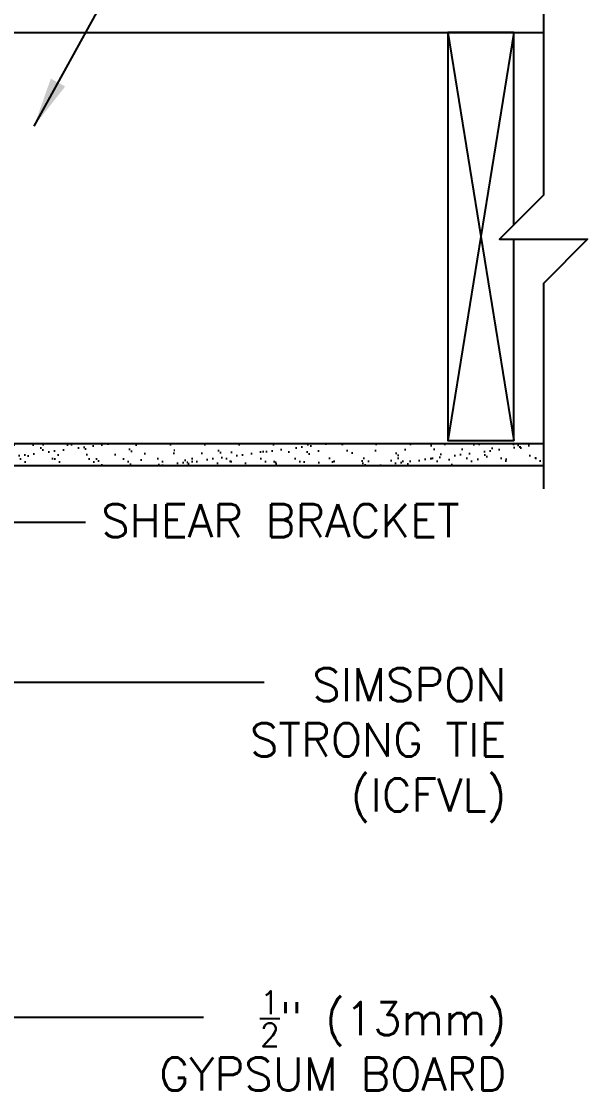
# Model space of a CAD drawing. Header units: inches. Extents: x 91.7 to 140.3, y -25.2 to 44.5.
# Drawn here: x 127.41 to 140.26, y 1.82 to 26.05 of the extents above; entities that cross this region are included whole.
import ezdxf

# ---------------------------------------------------------------- set-up
doc = ezdxf.new("R2010")
doc.units = ezdxf.units.IN
doc.header["$LTSCALE"] = 0.5
doc.header["$MEASUREMENT"] = 0
for name, color, linetype in [('HATCH', 12, 'Continuous'), ('line25', 2, 'Continuous'), ('LINE9', 9, 'Continuous'), ('TEXT', 4, 'Continuous')]:
    doc.layers.add(name, color=color, linetype=linetype)
doc.styles.add('DIM', font='romans.shx', dxfattribs={"width": 0.7})
doc.styles.add('ROMANS', font='romans.shx', dxfattribs={"height": 1.125})
doc.dimstyles.new('ext_12', dxfattribs={"dimscale": 12, "dimtxt": 0.09375, "dimasz": 0.09375, "dimexe": 0.09375, "dimexo": 0.0625, "dimgap": 0.0625, "dimtad": 1, "dimdec": 1, "dimzin": 3, "dimdsep": 46, "dimlunit": 4, "dimtxsty": 'DIM', "dimcen": 0.09, "dimdle": 0.09375, "dimclrt": 4, "dimadec": 0, "dimazin": 0, "dimtfac": 1, "dimtdec": 1, "dimtmove": 2, "dimatfit": 3, "dimfxl": 1, "dimfrac": 2, "dimtolj": 1, "dimtzin": 0, "dimarcsym": 0})

msp = doc.modelspace()

# ---------------------------------------------------------------- hatches: boundary and pattern name
at = {"layer": 'HATCH'}
h = msp.add_hatch(dxfattribs=at)
h.set_pattern_fill('AR-SAND', color=256, scale=0.25, style=0)
h.set_pattern_definition([(37.5, (66.8089, -2.7638), (-0.0157483, 0.481706), [0, -0.38, 0, -0.425, 0, -0.40625]), (7.5, (66.8089, -2.7638), (0.442444, 0.7055365), [0, -0.205, 0, -0.3425, 0, -0.13125]), (327.5, (66.5014, -2.7638), (0.7785355, 0.0014148), [0, -0.125, 0, -0.45, 0, -0.5875]), (317.5, (66.5014, -2.7638), (0.7515317, 0.219419), [0, -0.0625, 0, -0.295, 0, -0.3375])])
h.paths.add_polyline_path([(139.261, 15.99), (139.261, 16.49), (125.815, 16.49), (124.19, 16.49), (124.11, 16.49), (124.11, 15.99)])

# ---------------------------------------------------------------- linework, layer by layer
for p, q in [((137.089, 25.803), (138.589, 16.553)), ((138.589, 25.803), (137.089, 16.553))]:
    msp.add_line(p, q, dxfattribs=at)
at = {"layer": 'line25'}
for p, q in [((124.11, 25.803), (139.261, 25.803)), ((125.815, 16.49), (139.261, 16.49))]:
    msp.add_line(p, q, dxfattribs=at)
msp.add_lwpolyline([(138.589, 21.444), (138.589, 25.803), (137.089, 25.803), (137.089, 16.553), (138.589, 16.553), (138.589, 21.115)], dxfattribs=at)
at = {"layer": 'LINE9'}
msp.add_line((124.11, 15.99), (139.261, 15.99), dxfattribs=at)
for points in [[(139.261, 27.24), (139.261, 24.873)], [(139.261, 25.803), (139.261, 22.115), (138.261, 21.115), (140.261, 21.115), (139.261, 20.115), (139.261, 15.461)]]:
    msp.add_lwpolyline(points, dxfattribs=at)

# ---------------------------------------------------------------- texts
at = {"layer": 'TEXT', "char_height": 0.75, "style": 'ROMANS'}
for s, insert, width, attachment_point in [('SHEAR BRACKET', (129.227, 14.74), 15.79937, 4), ('SIMSPON \\PSTRONG TIE\\P(ICFVL)', (138.42, 9.647), 15.79937, 6), ('\\A1;{\\H0.7x;\\S1/2;\\H1.4286x;"} (13mm) GYPSUM BOARD', (138.42, 1.824), 10.57544, 9)]:
    msp.add_mtext(s, dxfattribs=dict(at, insert=insert, width=width, attachment_point=attachment_point))

# ---------------------------------------------------------------- leaders
at = {"layer": 'TEXT'}
for points, override in [([(125.045, 25.046), (130.116, 33.633), (132.434, 33.633)], {"dimtad": 0}), ([(127.702, 23.681), (129.626, 27.168), (130.737, 27.168)], {"dimtad": 0}), ([(125.846, 18.715), (127.2, 14.708), (128.873, 14.708)], {"dimgap": 0.0625, "dimtad": 0}), ([(122.217, 17.468), (126.278, 11.077), (132.925, 11.077)], {"dimgap": 0.0625, "dimtad": 0}), ([(124.61, 3.485), (131.545, 3.485)], {"dimgap": 0.0625, "dimtad": 0})]:
    msp.add_leader(points, dimstyle='ext_12', override=override, dxfattribs=at)

doc.saveas('drawing.dxf')
